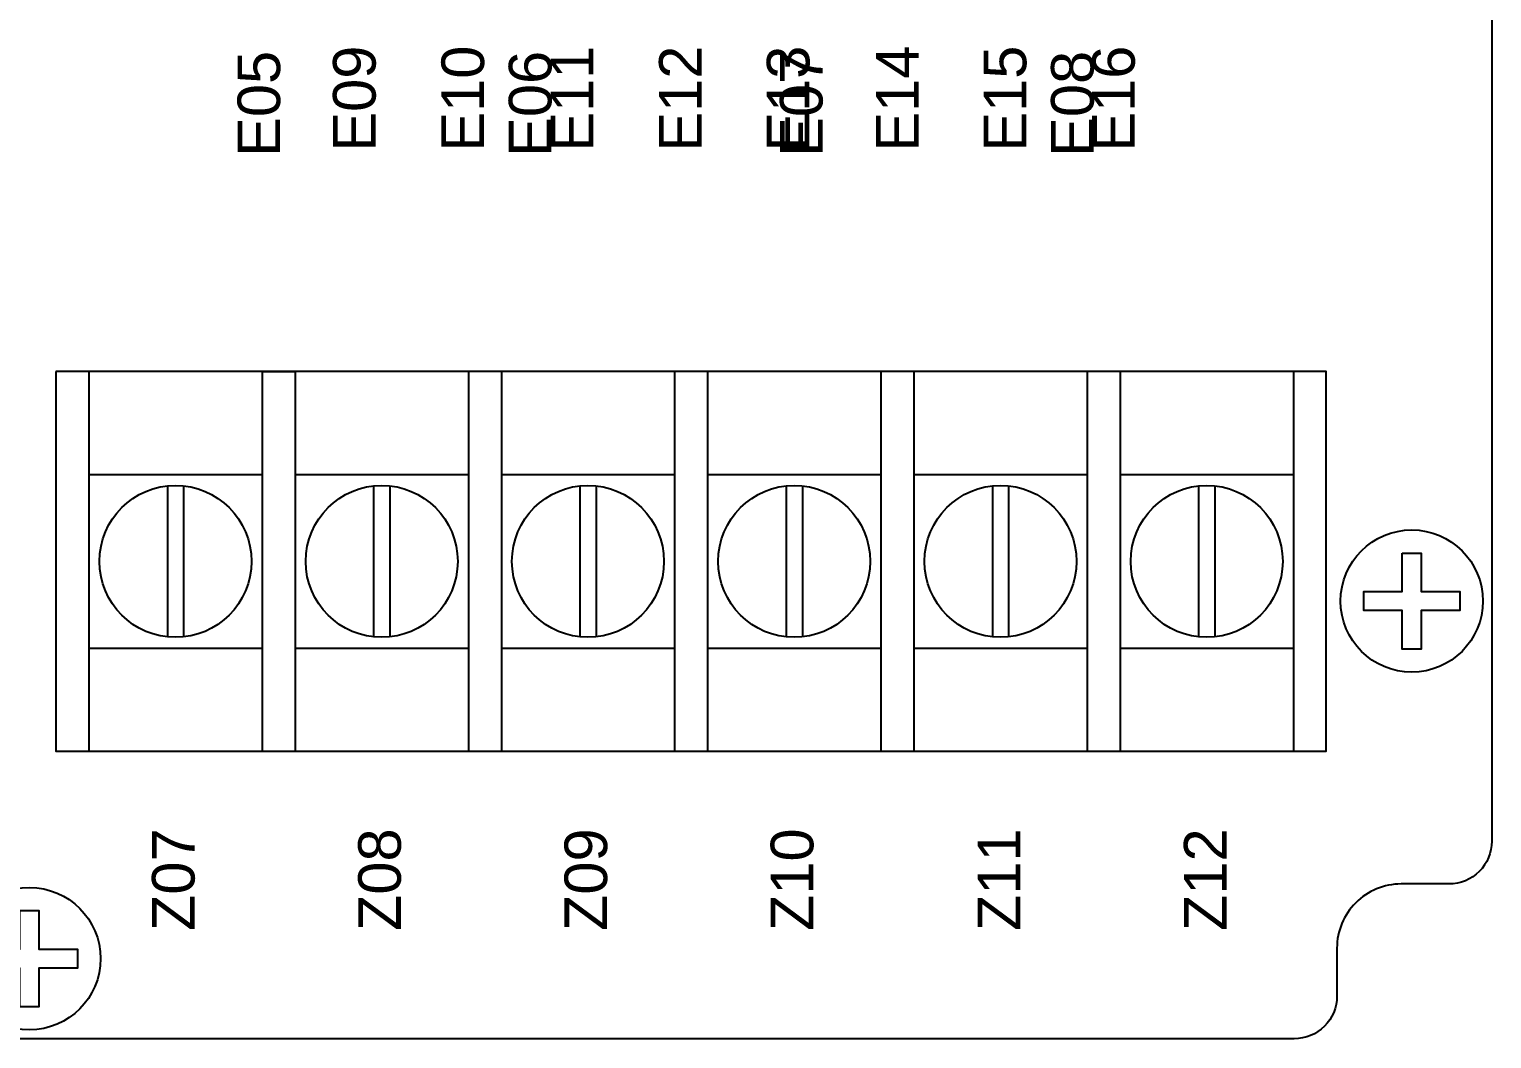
# Model space of a CAD drawing. Extents: x 0.5 to 35.5, y 0.5 to 23.5.
# Drawn here: x 31.426 to 34.123, y 6.18 to 8.042 of the extents above; entities that cross this region are included whole.
import ezdxf

# ---------------------------------------------------------------- set-up
doc = ezdxf.new("R2010")
doc.units = 0
doc.header["$MEASUREMENT"] = 0
for name, color, linetype in [('4_01__0-__EMPTY', 7, 'CONTINUOUS'), ('4_02__B-___3__DI___4__DO__', 7, 'CONTINUOUS'), ('4_03__1-___4__DI___4__DO__', 7, 'CONTINUOUS'), ('4_04__C-___4__DI___4__DO__', 7, 'CONTINUOUS'), ('4_05__D-___4__DI___3__DO__', 7, 'CONTINUOUS'), ('4_06__2A___8__FORM_A_DO', 7, 'CONTINUOUS'), ('4_07__2B___8__FORM_B_DO', 7, 'CONTINUOUS'), ('4_08__2C___8__DO__6__FORM_', 7, 'CONTINUOUS'), ('4_09__2D___8__DO__2__FORM_', 7, 'CONTINUOUS'), ('4_10__2G___8__DO__4__FORM_', 7, 'CONTINUOUS'), ('4_11__3-___8__DI', 7, 'CONTINUOUS'), ('4_12__4-___14__DI', 7, 'CONTINUOUS'), ('4_13__5-___8__AI', 7, 'CONTINUOUS'), ('4_14__6-___4__AI____4__AO', 7, 'CONTINUOUS'), ('4_15__77___8__AFDI', 7, 'CONTINUOUS'), ('6_00______DWG_', 7, 'CONTINUOUS')]:
    doc.layers.add(name, color=color, linetype=linetype)
doc.styles.add('ARIAL', font='arial.ttf')

msp = doc.modelspace()

# ---------------------------------------------------------------- linework, layer by layer
at = {"layer": '6_00______DWG_'}
msp.add_lwpolyline([(29.0933, 13.4639), (33.7587, 13.4639, -0.414214), (33.8374, 13.3851), (33.8374, 13.2965, 0.414214), (33.9556, 13.1784), (34.0441, 13.1784, -0.414214), (34.1229, 13.0997), (34.1229, 6.5446, -0.414214), (34.0441, 6.4658), (33.9556, 6.4658, 0.414214), (33.8374, 6.3477), (33.8374, 6.2591, -0.414214), (33.7587, 6.1804), (29.0933, 6.1804, -0.414214), (29.0146, 6.2591), (29.0146, 6.3477, 0.414214), (28.8965, 6.4658), (28.8079, 6.4658, -0.414214), (28.7292, 6.5446), (28.7292, 13.0997, -0.414214), (28.8079, 13.1784), (28.8965, 13.1784, 0.414214), (29.0146, 13.2965), (29.0146, 13.3851, -0.414214)], format="xyb", close=True, dxfattribs=at)
for points in [[(31.4749, 7.4108), (31.4749, 6.7108), (33.8178, 6.7108), (33.8178, 7.4108)], [(33.9578, 7.0761), (33.9928, 7.0761), (33.9928, 7.0051), (34.0638, 7.0051), (34.0638, 6.9701), (33.9928, 6.9701), (33.9928, 6.899), (33.9578, 6.899), (33.9578, 6.9701), (33.8867, 6.9701), (33.8867, 7.0051), (33.9578, 7.0051)], [(31.4086, 6.4167), (31.4436, 6.4167), (31.4436, 6.3456), (31.5146, 6.3456), (31.5146, 6.3106), (31.4436, 6.3106), (31.4436, 6.2395), (31.4086, 6.2395), (31.4086, 6.3106), (31.3375, 6.3106), (31.3375, 6.3456), (31.4086, 6.3456)]]:
    msp.add_lwpolyline(points, close=True, dxfattribs=at)
for points in [[(31.5357, 7.4108), (31.5357, 6.7108)], [(31.8553, 7.4108), (31.8553, 6.7108)], [(31.8553, 7.4108), (31.916, 7.4108)], [(31.916, 7.4108), (31.916, 6.7108)], [(32.2356, 7.4108), (32.2356, 6.7108)], [(32.2964, 7.4108), (32.2964, 6.7108)], [(32.616, 7.4108), (32.616, 6.7108)], [(32.6767, 7.4108), (32.6767, 6.7108)], [(32.9963, 7.4108), (32.9963, 6.7108)], [(33.0571, 7.4108), (33.0571, 6.7108)], [(33.3767, 7.4108), (33.3767, 6.7108)], [(33.4375, 7.4108), (33.4375, 6.7108)], [(33.7571, 7.4108), (33.7571, 6.7108)], [(31.5357, 7.2208), (31.8553, 7.2208)], [(31.916, 7.2208), (32.2356, 7.2208)], [(32.2964, 7.2208), (32.616, 7.2208)], [(32.6767, 7.2208), (32.9963, 7.2208)], [(33.0571, 7.2208), (33.3767, 7.2208)], [(33.4375, 7.2208), (33.7571, 7.2208)], [(31.6805, 7.2), (31.6805, 6.9216)], [(31.7104, 7.2001), (31.7104, 6.9216)], [(32.0608, 7.2), (32.0608, 6.9216)], [(32.0908, 7.2001), (32.0908, 6.9216)], [(32.4412, 7.2), (32.4412, 6.9216)], [(32.4711, 7.2001), (32.4711, 6.9216)], [(32.8215, 7.2), (32.8215, 6.9216)], [(32.8515, 7.2001), (32.8515, 6.9216)], [(33.2019, 7.2), (33.2019, 6.9216)], [(33.2319, 7.2001), (33.2319, 6.9216)], [(33.5823, 7.2), (33.5823, 6.9216)], [(33.6122, 7.2001), (33.6122, 6.9216)], [(31.5357, 6.9008), (31.8553, 6.9008)], [(31.916, 6.9008), (32.2356, 6.9008)], [(32.2964, 6.9008), (32.616, 6.9008)], [(32.6767, 6.9008), (32.9963, 6.9008)], [(33.0571, 6.9008), (33.3767, 6.9008)], [(33.4375, 6.9008), (33.7571, 6.9008)]]:
    msp.add_lwpolyline(points, dxfattribs=at)
for centre, radius in [((31.6954, 7.0608), 0.1401), ((32.0758, 7.0608), 0.1401), ((32.4561, 7.0608), 0.1401), ((32.8365, 7.0608), 0.1401), ((33.2169, 7.0608), 0.1401), ((33.5973, 7.0608), 0.1401), ((33.9753, 6.9876), 0.1312), ((31.4261, 6.3281), 0.1312)]:
    msp.add_circle(centre, radius, dxfattribs=at)

# ---------------------------------------------------------------- texts
at = {"layer": '4_01__0-__EMPTY', "style": 'ARIAL'}
for s, p in [('E09', (32.0646, 7.8164)), ('E10', (32.2646, 7.8164)), ('E11', (32.4659, 7.8164)), ('E12', (32.6659, 7.8164)), ('E13', (32.8646, 7.8164)), ('E14', (33.0659, 7.8164)), ('E15', (33.2646, 7.8164)), ('E16', (33.4646, 7.8164))]:
    msp.add_text(s, height=0.07867, rotation=90, dxfattribs=at).set_placement(p)
at = {"layer": '4_02__B-___3__DI___4__DO__', "style": 'ARIAL'}
for s, p in [('E09', (32.0646, 7.8164)), ('E10', (32.2646, 7.8164)), ('E11', (32.4659, 7.8164)), ('E12', (32.6659, 7.8164)), ('E13', (32.8646, 7.8164)), ('E14', (33.0659, 7.8164)), ('E15', (33.2646, 7.8164)), ('E16', (33.4646, 7.8164))]:
    msp.add_text(s, height=0.07867, rotation=90, dxfattribs=at).set_placement(p)
at = {"layer": '4_03__1-___4__DI___4__DO__', "style": 'ARIAL'}
for s, p in [('E09', (32.0646, 7.8164)), ('E10', (32.2646, 7.8164)), ('E11', (32.4659, 7.8164)), ('E12', (32.6659, 7.8164)), ('E13', (32.8646, 7.8164)), ('E14', (33.0659, 7.8164)), ('E15', (33.2646, 7.8164)), ('E16', (33.4646, 7.8164))]:
    msp.add_text(s, height=0.07867, rotation=90, dxfattribs=at).set_placement(p)
at = {"layer": '4_04__C-___4__DI___4__DO__', "style": 'ARIAL'}
for s, p in [('E09', (32.0646, 7.8164)), ('E10', (32.2646, 7.8164)), ('E11', (32.4659, 7.8164)), ('E12', (32.6659, 7.8164)), ('E13', (32.8646, 7.8164)), ('E14', (33.0659, 7.8164)), ('E15', (33.2646, 7.8164)), ('E16', (33.4646, 7.8164))]:
    msp.add_text(s, height=0.07867, rotation=90, dxfattribs=at).set_placement(p)
at = {"layer": '4_05__D-___4__DI___3__DO__', "style": 'ARIAL'}
for s, p in [('E09', (32.0646, 7.8164)), ('E10', (32.2646, 7.8164)), ('E11', (32.4659, 7.8164)), ('E12', (32.6659, 7.8164)), ('E13', (32.8646, 7.8164)), ('E14', (33.0659, 7.8164)), ('E15', (33.2646, 7.8164)), ('E16', (33.4646, 7.8164))]:
    msp.add_text(s, height=0.07867, rotation=90, dxfattribs=at).set_placement(p)
at = {"layer": '4_06__2A___8__FORM_A_DO', "style": 'ARIAL'}
for s, p in [('E09', (32.0646, 7.8164)), ('E10', (32.2646, 7.8164)), ('E11', (32.4659, 7.8164)), ('E12', (32.6659, 7.8164)), ('E13', (32.8646, 7.8164)), ('E14', (33.0659, 7.8164)), ('E15', (33.2646, 7.8164)), ('E16', (33.4646, 7.8164))]:
    msp.add_text(s, height=0.07867, rotation=90, dxfattribs=at).set_placement(p)
at = {"layer": '4_07__2B___8__FORM_B_DO', "style": 'ARIAL'}
for s, p in [('E09', (32.0646, 7.8164)), ('E10', (32.2646, 7.8164)), ('E11', (32.4659, 7.8164)), ('E12', (32.6659, 7.8164)), ('E13', (32.8646, 7.8164)), ('E14', (33.0659, 7.8164)), ('E15', (33.2646, 7.8164)), ('E16', (33.4646, 7.8164))]:
    msp.add_text(s, height=0.07867, rotation=90, dxfattribs=at).set_placement(p)
at = {"layer": '4_08__2C___8__DO__6__FORM_', "style": 'ARIAL'}
for s, p in [('E09', (32.0646, 7.8164)), ('E10', (32.2646, 7.8164)), ('E11', (32.4659, 7.8164)), ('E12', (32.6659, 7.8164)), ('E13', (32.8646, 7.8164)), ('E14', (33.0659, 7.8164)), ('E15', (33.2646, 7.8164)), ('E16', (33.4646, 7.8164))]:
    msp.add_text(s, height=0.07867, rotation=90, dxfattribs=at).set_placement(p)
at = {"layer": '4_09__2D___8__DO__2__FORM_', "style": 'ARIAL'}
for s, p in [('E09', (32.0646, 7.8164)), ('E10', (32.2646, 7.8164)), ('E11', (32.4659, 7.8164)), ('E12', (32.6659, 7.8164)), ('E13', (32.8646, 7.8164)), ('E14', (33.0659, 7.8164)), ('E15', (33.2646, 7.8164)), ('E16', (33.4646, 7.8164))]:
    msp.add_text(s, height=0.07867, rotation=90, dxfattribs=at).set_placement(p)
at = {"layer": '4_10__2G___8__DO__4__FORM_', "style": 'ARIAL'}
for s, p in [('E09', (32.0646, 7.8164)), ('E10', (32.2646, 7.8164)), ('E11', (32.4659, 7.8164)), ('E12', (32.6659, 7.8164)), ('E13', (32.8646, 7.8164)), ('E14', (33.0659, 7.8164)), ('E15', (33.2646, 7.8164)), ('E16', (33.4646, 7.8164))]:
    msp.add_text(s, height=0.07867, rotation=90, dxfattribs=at).set_placement(p)
at = {"layer": '4_11__3-___8__DI', "style": 'ARIAL'}
for s, p in [('E09', (32.0646, 7.8164)), ('E10', (32.2646, 7.8164)), ('E11', (32.4659, 7.8164)), ('E12', (32.6659, 7.8164)), ('E13', (32.8646, 7.8164)), ('E14', (33.0659, 7.8164)), ('E15', (33.2646, 7.8164)), ('E16', (33.4646, 7.8164))]:
    msp.add_text(s, height=0.07867, rotation=90, dxfattribs=at).set_placement(p)
at = {"layer": '4_12__4-___14__DI', "style": 'ARIAL'}
for s, p in [('E09', (32.0646, 7.8164)), ('E10', (32.2646, 7.8164)), ('E11', (32.4659, 7.8164)), ('E12', (32.6659, 7.8164)), ('E13', (32.8646, 7.8164)), ('E14', (33.0659, 7.8164)), ('E15', (33.2646, 7.8164)), ('E16', (33.4646, 7.8164))]:
    msp.add_text(s, height=0.07867, rotation=90, dxfattribs=at).set_placement(p)
at = {"layer": '4_13__5-___8__AI', "style": 'ARIAL'}
for s, p in [('E09', (32.0646, 7.8164)), ('E10', (32.2646, 7.8164)), ('E11', (32.4659, 7.8164)), ('E12', (32.6659, 7.8164)), ('E13', (32.8646, 7.8164)), ('E14', (33.0659, 7.8164)), ('E15', (33.2646, 7.8164)), ('E16', (33.4646, 7.8164))]:
    msp.add_text(s, height=0.07867, rotation=90, dxfattribs=at).set_placement(p)
at = {"layer": '4_14__6-___4__AI____4__AO', "style": 'ARIAL'}
for s, p in [('E09', (32.0646, 7.8164)), ('E10', (32.2646, 7.8164)), ('E11', (32.4659, 7.8164)), ('E12', (32.6659, 7.8164)), ('E13', (32.8646, 7.8164)), ('E14', (33.0659, 7.8164)), ('E15', (33.2646, 7.8164)), ('E16', (33.4646, 7.8164))]:
    msp.add_text(s, height=0.07867, rotation=90, dxfattribs=at).set_placement(p)
at = {"layer": '4_15__77___8__AFDI', "style": 'ARIAL'}
for s, p in [('E05', (31.8885, 7.8068)), ('E06', (32.3888, 7.8068)), ('E07', (32.8888, 7.8068)), ('E08', (33.3888, 7.8068))]:
    msp.add_text(s, height=0.07867, rotation=90, dxfattribs=at).set_placement(p)
at = {"layer": '6_00______DWG_', "style": 'ARIAL'}
for s, p in [('Z07', (31.7307, 6.379)), ('Z08', (32.1111, 6.379)), ('Z09', (32.4915, 6.379)), ('Z10', (32.8718, 6.379)), ('Z11', (33.2535, 6.379)), ('Z12', (33.6339, 6.379))]:
    msp.add_text(s, height=0.07867, rotation=90, dxfattribs=at).set_placement(p)

doc.saveas('drawing.dxf')
